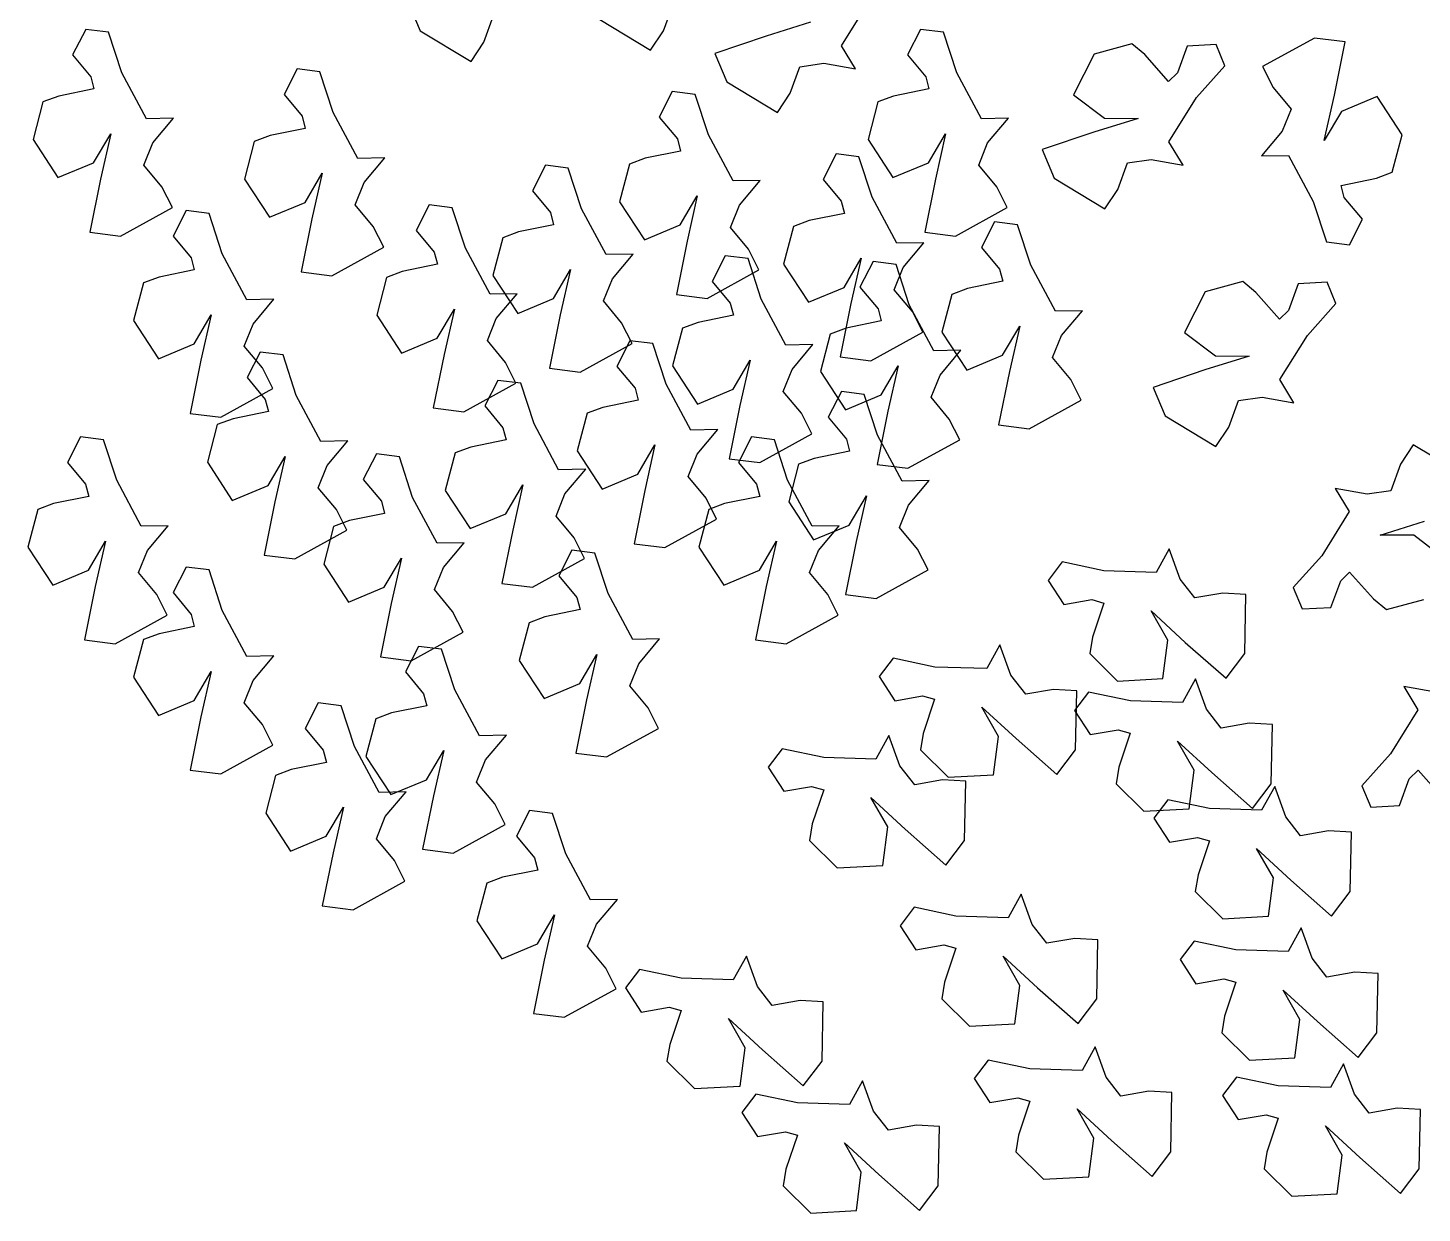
# Model space of a CAD drawing. Header units: millimetres. Extents: x 316.76 to 319.09, y 2548.11 to 2550.49.
# Drawn here: x 316.76 to 318.292, y 2548.111 to 2549.413 of the extents above; entities that cross this region are included whole.
import ezdxf

# ---------------------------------------------------------------- set-up
doc = ezdxf.new("R2010")
doc.units = ezdxf.units.MM
doc.header["$LTSCALE"] = 10
doc.layers.add('Vegetais', color=94, linetype='Continuous')

msp = doc.modelspace()

# ---------------------------------------------------------------- linework, layer by layer
at = {"layer": 'Vegetais'}
for p, q in [((317.1779, 2549.4413), (317.1911, 2549.41)), ((317.4581, 2549.41), (317.4688, 2549.4392)), ((317.6537, 2549.3937), (317.684, 2549.4423)), ((317.2608, 2549.3976), (317.2715, 2549.4268)), ((317.3884, 2549.4224), (317.4441, 2549.3887)), ((317.6199, 2549.4195), (317.5711, 2549.4043)), ((316.8236, 2549.4117), (316.8092, 2549.3836)), ((316.8488, 2549.4085), (316.8236, 2549.4117)), ((316.8633, 2549.364), (316.8488, 2549.4085)), ((317.1911, 2549.41), (317.2469, 2549.3763)), ((317.4441, 2549.3887), (317.4581, 2549.41)), ((317.5711, 2549.4043), (317.5145, 2549.3852)), ((317.7407, 2549.4117), (317.7263, 2549.3836)), ((317.7659, 2549.4085), (317.7407, 2549.4117)), ((317.7804, 2549.364), (317.7659, 2549.4085)), ((318.1735, 2549.4022), (318.1164, 2549.3708)), ((318.2072, 2549.398), (318.1735, 2549.4022)), ((317.2469, 2549.3763), (317.2608, 2549.3976)), ((317.6691, 2549.3682), (317.6537, 2549.3937)), ((317.9727, 2549.3958), (317.9315, 2549.3845)), ((317.9869, 2549.384), (317.9727, 2549.3958)), ((318.0336, 2549.3933), (318.0229, 2549.3641)), ((318.0652, 2549.395), (318.0336, 2549.3933)), ((318.075, 2549.3716), (318.0652, 2549.395)), ((318.1954, 2549.3395), (318.2072, 2549.398)), ((316.8092, 2549.3836), (316.8292, 2549.3597)), ((317.5145, 2549.3852), (317.5277, 2549.3539)), ((317.6081, 2549.3707), (317.6342, 2549.3744)), ((317.6342, 2549.3744), (317.6691, 2549.3682)), ((317.7263, 2549.3836), (317.7463, 2549.3597)), ((317.9315, 2549.3845), (317.9088, 2549.3399)), ((318.0131, 2549.3545), (317.9869, 2549.384)), ((318.0438, 2549.3367), (318.075, 2549.3716)), ((316.8292, 2549.3597), (316.8326, 2549.3464)), ((316.8904, 2549.3135), (316.8633, 2549.364)), ((317.0558, 2549.3682), (317.0414, 2549.34)), ((317.0809, 2549.365), (317.0558, 2549.3682)), ((317.0955, 2549.3205), (317.0809, 2549.365)), ((317.5974, 2549.3415), (317.6081, 2549.3707)), ((317.7463, 2549.3597), (317.7497, 2549.3464)), ((317.8074, 2549.3135), (317.7804, 2549.364)), ((318.0229, 2549.3641), (318.0131, 2549.3545)), ((318.1164, 2549.3708), (318.1279, 2549.348)), ((316.8326, 2549.3464), (316.7939, 2549.3385)), ((317.4679, 2549.3433), (317.4535, 2549.3152)), ((317.4931, 2549.3402), (317.4679, 2549.3433)), ((317.5277, 2549.3539), (317.5835, 2549.3202)), ((317.5835, 2549.3202), (317.5974, 2549.3415)), ((317.7497, 2549.3464), (317.711, 2549.3385)), ((318.1279, 2549.348), (318.1478, 2549.3241)), ((316.7766, 2549.332), (316.7658, 2549.2907)), ((316.7939, 2549.3385), (316.7766, 2549.332)), ((317.0414, 2549.34), (317.0613, 2549.3162)), ((317.5076, 2549.2957), (317.4931, 2549.3402)), ((317.6937, 2549.332), (317.6829, 2549.2907)), ((317.711, 2549.3385), (317.6937, 2549.332)), ((317.9088, 2549.3399), (317.9426, 2549.3141)), ((318.0135, 2549.288), (318.0438, 2549.3367)), ((318.1841, 2549.2896), (318.1954, 2549.3395)), ((318.2422, 2549.3379), (318.2029, 2549.3215)), ((318.2695, 2549.296), (318.2422, 2549.3379)), ((316.92, 2549.3141), (316.8904, 2549.3135)), ((316.8973, 2549.2869), (316.92, 2549.3141)), ((317.0613, 2549.3162), (317.0648, 2549.3029)), ((317.1225, 2549.27), (317.0955, 2549.3205)), ((317.4535, 2549.3152), (317.4735, 2549.2913)), ((317.8371, 2549.3141), (317.8074, 2549.3135)), ((317.8143, 2549.2869), (317.8371, 2549.3141)), ((317.9797, 2549.3138), (317.9309, 2549.2987)), ((317.9426, 2549.3141), (317.9797, 2549.3138)), ((318.1478, 2549.3241), (318.138, 2549.2998)), ((318.2029, 2549.3215), (318.1841, 2549.2896)), ((316.8323, 2549.2652), (316.8511, 2549.2971)), ((316.8511, 2549.2971), (316.8398, 2549.2472)), ((317.0261, 2549.295), (317.0088, 2549.2885)), ((317.0648, 2549.3029), (317.0261, 2549.295)), ((317.5347, 2549.2452), (317.5076, 2549.2957)), ((317.7494, 2549.2652), (317.7682, 2549.2971)), ((317.7682, 2549.2971), (317.7569, 2549.2472)), ((317.9309, 2549.2987), (317.8743, 2549.2796)), ((318.138, 2549.2998), (318.1152, 2549.2726)), ((318.2587, 2549.2547), (318.2695, 2549.296)), ((316.7658, 2549.2907), (316.7931, 2549.2488)), ((316.8874, 2549.2626), (316.8973, 2549.2869)), ((317.0088, 2549.2885), (316.998, 2549.2472)), ((317.4735, 2549.2913), (317.4769, 2549.278)), ((317.6829, 2549.2907), (317.7102, 2549.2488)), ((317.8045, 2549.2626), (317.8143, 2549.2869)), ((318.0289, 2549.2626), (318.0135, 2549.288)), ((316.7931, 2549.2488), (316.8323, 2549.2652)), ((317.1522, 2549.2706), (317.1225, 2549.27)), ((317.1294, 2549.2434), (317.1522, 2549.2706)), ((317.4382, 2549.2701), (317.4209, 2549.2637)), ((317.4769, 2549.278), (317.4382, 2549.2701)), ((317.6478, 2549.2748), (317.6335, 2549.2467)), ((317.673, 2549.2717), (317.6478, 2549.2748)), ((317.6876, 2549.2272), (317.673, 2549.2717)), ((317.7102, 2549.2488), (317.7494, 2549.2652)), ((317.8743, 2549.2796), (317.8875, 2549.2483)), ((317.9572, 2549.2359), (317.9679, 2549.2651)), ((317.9679, 2549.2651), (317.994, 2549.2688)), ((317.994, 2549.2688), (318.0289, 2549.2626)), ((318.1152, 2549.2726), (318.1449, 2549.2732)), ((318.1449, 2549.2732), (318.1719, 2549.2227)), ((316.9073, 2549.2387), (316.8874, 2549.2626)), ((317.0645, 2549.2216), (317.0833, 2549.2536)), ((317.0833, 2549.2536), (317.072, 2549.2037)), ((317.3286, 2549.2624), (317.3142, 2549.2343)), ((317.3537, 2549.2593), (317.3286, 2549.2624)), ((317.3683, 2549.2147), (317.3537, 2549.2593)), ((317.4209, 2549.2637), (317.4101, 2549.2223)), ((317.8244, 2549.2387), (317.8045, 2549.2626)), ((318.2413, 2549.2482), (318.2587, 2549.2547)), ((316.8398, 2549.2472), (316.8281, 2549.1888)), ((316.9188, 2549.2159), (316.9073, 2549.2387)), ((316.998, 2549.2472), (317.0253, 2549.2053)), ((317.1196, 2549.219), (317.1294, 2549.2434)), ((317.3142, 2549.2343), (317.3341, 2549.2104)), ((317.5643, 2549.2457), (317.5347, 2549.2452)), ((317.5416, 2549.2186), (317.5643, 2549.2457)), ((317.6335, 2549.2467), (317.6534, 2549.2228)), ((317.7569, 2549.2472), (317.7452, 2549.1888)), ((317.8359, 2549.2159), (317.8244, 2549.2387)), ((317.8875, 2549.2483), (317.9432, 2549.2146)), ((317.9432, 2549.2146), (317.9572, 2549.2359)), ((318.2026, 2549.2403), (318.2413, 2549.2482)), ((318.2061, 2549.227), (318.2026, 2549.2403)), ((317.0253, 2549.2053), (317.0645, 2549.2216)), ((317.1395, 2549.1951), (317.1196, 2549.219)), ((317.2009, 2549.2189), (317.1866, 2549.1908)), ((317.2261, 2549.2157), (317.2009, 2549.2189)), ((317.4101, 2549.2223), (317.4374, 2549.1804)), ((317.4766, 2549.1968), (317.4954, 2549.2288)), ((317.4954, 2549.2288), (317.4841, 2549.1789)), ((317.5317, 2549.1942), (317.5416, 2549.2186)), ((317.6534, 2549.2228), (317.6569, 2549.2095)), ((317.7146, 2549.1767), (317.6876, 2549.2272)), ((318.1719, 2549.2227), (318.1865, 2549.1782)), ((318.226, 2549.2031), (318.2061, 2549.227)), ((316.8618, 2549.1845), (316.9188, 2549.2159)), ((316.9339, 2549.2128), (316.9195, 2549.1846)), ((316.9591, 2549.2096), (316.9339, 2549.2128)), ((316.9736, 2549.1651), (316.9591, 2549.2096)), ((317.072, 2549.2037), (317.0602, 2549.1452)), ((317.2407, 2549.1712), (317.2261, 2549.2157)), ((317.3341, 2549.2104), (317.3376, 2549.1971)), ((317.3953, 2549.1642), (317.3683, 2549.2147)), ((317.6569, 2549.2095), (317.6182, 2549.2016)), ((317.7789, 2549.1845), (317.8359, 2549.2159)), ((318.2117, 2549.175), (318.226, 2549.2031)), ((316.8281, 2549.1888), (316.8618, 2549.1845)), ((317.151, 2549.1724), (317.1395, 2549.1951)), ((317.1866, 2549.1908), (317.2065, 2549.1669)), ((317.2989, 2549.1892), (317.2816, 2549.1828)), ((317.3376, 2549.1971), (317.2989, 2549.1892)), ((317.4374, 2549.1804), (317.4766, 2549.1968)), ((317.5516, 2549.1703), (317.5317, 2549.1942)), ((317.6009, 2549.1952), (317.59, 2549.1538)), ((317.6182, 2549.2016), (317.6009, 2549.1952)), ((317.7452, 2549.1888), (317.7789, 2549.1845)), ((317.8219, 2549.2002), (317.8076, 2549.1721)), ((317.8471, 2549.197), (317.8219, 2549.2002)), ((317.8617, 2549.1525), (317.8471, 2549.197)), ((316.9195, 2549.1846), (316.9395, 2549.1607)), ((317.2816, 2549.1828), (317.2708, 2549.1414)), ((317.4841, 2549.1789), (317.4724, 2549.1204)), ((317.7443, 2549.1772), (317.7146, 2549.1767)), ((317.7215, 2549.1501), (317.7443, 2549.1772)), ((318.1865, 2549.1782), (318.2117, 2549.175)), ((316.9395, 2549.1607), (316.9429, 2549.1474)), ((317.0006, 2549.1146), (316.9736, 2549.1651)), ((317.0939, 2549.141), (317.151, 2549.1724)), ((317.2065, 2549.1669), (317.21, 2549.1536)), ((317.2677, 2549.1207), (317.2407, 2549.1712)), ((317.425, 2549.1648), (317.3953, 2549.1642)), ((317.4022, 2549.1377), (317.425, 2549.1648)), ((317.526, 2549.163), (317.5116, 2549.1348)), ((317.5511, 2549.1598), (317.526, 2549.163)), ((317.5657, 2549.1153), (317.5511, 2549.1598)), ((317.5631, 2549.1476), (317.5516, 2549.1703)), ((317.6566, 2549.1283), (317.6754, 2549.1603)), ((317.6754, 2549.1603), (317.6641, 2549.1104)), ((317.8076, 2549.1721), (317.8275, 2549.1482)), ((316.9429, 2549.1474), (316.9042, 2549.1395)), ((317.0602, 2549.1452), (317.0939, 2549.141)), ((317.1713, 2549.1457), (317.154, 2549.1392)), ((317.21, 2549.1536), (317.1713, 2549.1457)), ((317.3373, 2549.1159), (317.3561, 2549.1479)), ((317.3561, 2549.1479), (317.3448, 2549.098)), ((317.5061, 2549.1162), (317.5631, 2549.1476)), ((317.59, 2549.1538), (317.6174, 2549.1119)), ((317.6885, 2549.1567), (317.6741, 2549.1285)), ((317.7137, 2549.1535), (317.6885, 2549.1567)), ((317.7117, 2549.1257), (317.7215, 2549.1501)), ((317.7282, 2549.109), (317.7137, 2549.1535)), ((317.8275, 2549.1482), (317.831, 2549.1349)), ((317.8887, 2549.102), (317.8617, 2549.1525)), ((316.8869, 2549.1331), (316.8761, 2549.0917)), ((316.9042, 2549.1395), (316.8869, 2549.1331)), ((317.154, 2549.1392), (317.1432, 2549.0979)), ((317.2708, 2549.1414), (317.2981, 2549.0995)), ((317.3924, 2549.1133), (317.4022, 2549.1377)), ((317.5116, 2549.1348), (317.5315, 2549.1109)), ((317.6174, 2549.1119), (317.6566, 2549.1283)), ((317.6741, 2549.1285), (317.694, 2549.1046)), ((317.7923, 2549.127), (317.7749, 2549.1205)), ((317.831, 2549.1349), (317.7923, 2549.127)), ((318.0946, 2549.1346), (318.0534, 2549.1233)), ((318.1088, 2549.1228), (318.0946, 2549.1346)), ((318.1555, 2549.1321), (318.1448, 2549.1029)), ((318.1871, 2549.1338), (318.1555, 2549.1321)), ((318.1969, 2549.1104), (318.1871, 2549.1338)), ((317.0303, 2549.1152), (317.0006, 2549.1146)), ((317.0076, 2549.088), (317.0303, 2549.1152)), ((317.2974, 2549.1213), (317.2677, 2549.1207)), ((317.2746, 2549.0941), (317.2974, 2549.1213)), ((317.2981, 2549.0995), (317.3373, 2549.1159)), ((317.4123, 2549.0894), (317.3924, 2549.1133)), ((317.4724, 2549.1204), (317.5061, 2549.1162)), ((317.5927, 2549.0648), (317.5657, 2549.1153)), ((317.7316, 2549.1018), (317.7117, 2549.1257)), ((317.7749, 2549.1205), (317.7641, 2549.0792)), ((318.0534, 2549.1233), (318.0307, 2549.0787)), ((318.135, 2549.0933), (318.1088, 2549.1228)), ((316.9426, 2549.0662), (316.9614, 2549.0982)), ((316.9614, 2549.0982), (316.9501, 2549.0483)), ((317.1432, 2549.0979), (317.1705, 2549.056)), ((317.2097, 2549.0724), (317.2285, 2549.1043)), ((317.2285, 2549.1043), (317.2172, 2549.0544)), ((317.3448, 2549.098), (317.333, 2549.0395)), ((317.535, 2549.0976), (317.4963, 2549.0897)), ((317.5315, 2549.1109), (317.535, 2549.0976)), ((317.6641, 2549.1104), (317.6523, 2549.0519)), ((317.694, 2549.1046), (317.6975, 2549.0914)), ((317.7552, 2549.0585), (317.7282, 2549.109)), ((317.7431, 2549.0791), (317.7316, 2549.1018)), ((317.9184, 2549.1026), (317.8887, 2549.102)), ((317.8956, 2549.0754), (317.9184, 2549.1026)), ((318.1448, 2549.1029), (318.135, 2549.0933)), ((318.1656, 2549.0755), (318.1969, 2549.1104)), ((316.8761, 2549.0917), (316.9034, 2549.0498)), ((316.9977, 2549.0636), (317.0076, 2549.088)), ((317.2648, 2549.0698), (317.2746, 2549.0941)), ((317.4238, 2549.0666), (317.4123, 2549.0894)), ((317.479, 2549.0833), (317.4682, 2549.0419)), ((317.4963, 2549.0897), (317.479, 2549.0833)), ((317.6588, 2549.0835), (317.6415, 2549.077)), ((317.6975, 2549.0914), (317.6588, 2549.0835)), ((317.8307, 2549.0537), (317.8495, 2549.0856)), ((317.8495, 2549.0856), (317.8382, 2549.0357)), ((316.9034, 2549.0498), (316.9426, 2549.0662)), ((317.1705, 2549.056), (317.2097, 2549.0724)), ((317.2847, 2549.0459), (317.2648, 2549.0698)), ((317.3667, 2549.0352), (317.4238, 2549.0666)), ((317.4214, 2549.0696), (317.407, 2549.0415)), ((317.4466, 2549.0665), (317.4214, 2549.0696)), ((317.4612, 2549.0219), (317.4466, 2549.0665)), ((317.6224, 2549.0654), (317.5927, 2549.0648)), ((317.5996, 2549.0382), (317.6224, 2549.0654)), ((317.6415, 2549.077), (317.6307, 2549.0357)), ((317.686, 2549.0477), (317.7431, 2549.0791)), ((317.7641, 2549.0792), (317.7914, 2549.0373)), ((317.8857, 2549.0511), (317.8956, 2549.0754)), ((318.0307, 2549.0787), (318.0645, 2549.0529)), ((318.1354, 2549.0269), (318.1656, 2549.0755)), ((317.0176, 2549.0397), (316.9977, 2549.0636)), ((317.0151, 2549.0572), (317.0008, 2549.0291)), ((317.0403, 2549.054), (317.0151, 2549.0572)), ((317.0549, 2549.0095), (317.0403, 2549.054)), ((317.2172, 2549.0544), (317.2054, 2548.9959)), ((317.6523, 2549.0519), (317.686, 2549.0477)), ((317.7849, 2549.0591), (317.7552, 2549.0585)), ((317.7621, 2549.0319), (317.7849, 2549.0591)), ((317.7914, 2549.0373), (317.8307, 2549.0537)), ((317.9057, 2549.0272), (317.8857, 2549.0511)), ((318.1016, 2549.0527), (318.0527, 2549.0375)), ((318.0645, 2549.0529), (318.1016, 2549.0527)), ((316.9501, 2549.0483), (316.9384, 2548.9898)), ((317.0291, 2549.017), (317.0176, 2549.0397)), ((317.2962, 2549.0231), (317.2847, 2549.0459)), ((317.333, 2549.0395), (317.3667, 2549.0352)), ((317.407, 2549.0415), (317.427, 2549.0176)), ((317.4682, 2549.0419), (317.4955, 2549)), ((317.5347, 2549.0164), (317.5535, 2549.0484)), ((317.5535, 2549.0484), (317.5422, 2548.9985)), ((317.5898, 2549.0138), (317.5996, 2549.0382)), ((317.6307, 2549.0357), (317.658, 2548.9938)), ((317.6972, 2549.0101), (317.716, 2549.0421)), ((317.716, 2549.0421), (317.7047, 2548.9922)), ((317.8382, 2549.0357), (317.8264, 2548.9772)), ((318.0527, 2549.0375), (317.9962, 2549.0184)), ((317.0008, 2549.0291), (317.0207, 2549.0052)), ((317.2391, 2548.9917), (317.2962, 2549.0231)), ((317.2763, 2549.0261), (317.262, 2548.998)), ((317.3015, 2549.0229), (317.2763, 2549.0261)), ((317.3161, 2548.9784), (317.3015, 2549.0229)), ((317.4882, 2548.9714), (317.4612, 2549.0219)), ((317.7523, 2549.0075), (317.7621, 2549.0319)), ((317.9172, 2549.0044), (317.9057, 2549.0272)), ((318.1508, 2549.0014), (318.1354, 2549.0269)), ((316.9721, 2548.9856), (317.0291, 2549.017)), ((317.0207, 2549.0052), (317.0242, 2548.9919)), ((317.0819, 2548.959), (317.0549, 2549.0095)), ((317.4304, 2549.0043), (317.3917, 2548.9964)), ((317.427, 2549.0176), (317.4304, 2549.0043)), ((317.4955, 2549), (317.5347, 2549.0164)), ((317.6097, 2548.9899), (317.5898, 2549.0138)), ((317.6536, 2549.0137), (317.6392, 2548.9855)), ((317.6788, 2549.0105), (317.6536, 2549.0137)), ((317.658, 2548.9938), (317.6972, 2549.0101)), ((317.6933, 2548.966), (317.6788, 2549.0105)), ((317.7722, 2548.9836), (317.7523, 2549.0075)), ((317.8601, 2548.973), (317.9172, 2549.0044)), ((317.9962, 2549.0184), (318.0094, 2548.9871)), ((318.0898, 2549.0039), (318.1158, 2549.0076)), ((318.1158, 2549.0076), (318.1508, 2549.0014)), ((316.9384, 2548.9898), (316.9721, 2548.9856)), ((317.0242, 2548.9919), (316.9855, 2548.984)), ((317.2054, 2548.9959), (317.2391, 2548.9917)), ((317.262, 2548.998), (317.2819, 2548.9741)), ((317.3744, 2548.9899), (317.3636, 2548.9486)), ((317.3917, 2548.9964), (317.3744, 2548.9899)), ((317.5422, 2548.9985), (317.5304, 2548.94)), ((317.6212, 2548.9672), (317.6097, 2548.9899)), ((317.7047, 2548.9922), (317.6929, 2548.9337)), ((318.0791, 2548.9747), (318.0898, 2549.0039)), ((316.9681, 2548.9775), (316.9573, 2548.9362)), ((316.9855, 2548.984), (316.9681, 2548.9775)), ((317.2819, 2548.9741), (317.2854, 2548.9608)), ((317.3431, 2548.9279), (317.3161, 2548.9784)), ((317.6392, 2548.9855), (317.6591, 2548.9616)), ((317.7837, 2548.9609), (317.7722, 2548.9836)), ((317.8264, 2548.9772), (317.8601, 2548.973)), ((318.0094, 2548.9871), (318.0651, 2548.9534)), ((318.0651, 2548.9534), (318.0791, 2548.9747)), ((316.8179, 2548.964), (316.8035, 2548.9359)), ((316.843, 2548.9608), (316.8179, 2548.964)), ((316.8576, 2548.9163), (316.843, 2548.9608)), ((317.1116, 2548.9596), (317.0819, 2548.959)), ((317.0888, 2548.9324), (317.1116, 2548.9596)), ((317.2854, 2548.9608), (317.2467, 2548.9529)), ((317.5179, 2548.972), (317.4882, 2548.9714)), ((317.4951, 2548.9449), (317.5179, 2548.972)), ((317.5549, 2548.964), (317.5405, 2548.9359)), ((317.5801, 2548.9608), (317.5549, 2548.964)), ((317.5641, 2548.9358), (317.6212, 2548.9672)), ((317.5946, 2548.9163), (317.5801, 2548.9608)), ((317.6591, 2548.9616), (317.6626, 2548.9484)), ((317.7203, 2548.9155), (317.6933, 2548.966)), ((317.7266, 2548.9295), (317.7837, 2548.9609)), ((317.1429, 2548.9453), (317.1285, 2548.9172)), ((317.1681, 2548.9421), (317.1429, 2548.9453)), ((317.2294, 2548.9464), (317.2185, 2548.9051)), ((317.2467, 2548.9529), (317.2294, 2548.9464)), ((317.3636, 2548.9486), (317.3909, 2548.9067)), ((317.4302, 2548.9231), (317.4489, 2548.9551)), ((317.4489, 2548.9551), (317.4376, 2548.9051)), ((317.4852, 2548.9205), (317.4951, 2548.9449)), ((317.6626, 2548.9484), (317.6239, 2548.9404)), ((318.2818, 2548.9554), (318.2678, 2548.9341)), ((318.3375, 2548.9217), (318.2818, 2548.9554)), ((316.8035, 2548.9359), (316.8234, 2548.912)), ((316.9573, 2548.9362), (316.9846, 2548.8943)), ((317.0239, 2548.9107), (317.0427, 2548.9426)), ((317.0427, 2548.9426), (317.0314, 2548.8927)), ((317.079, 2548.9081), (317.0888, 2548.9324)), ((317.1826, 2548.8976), (317.1681, 2548.9421)), ((317.3728, 2548.9285), (317.3431, 2548.9279)), ((317.35, 2548.9013), (317.3728, 2548.9285)), ((317.5304, 2548.94), (317.5641, 2548.9358)), ((317.5405, 2548.9359), (317.5604, 2548.912)), ((317.6066, 2548.934), (317.5958, 2548.8927)), ((317.6239, 2548.9404), (317.6066, 2548.934)), ((317.6929, 2548.9337), (317.7266, 2548.9295)), ((318.2678, 2548.9341), (318.2571, 2548.9049)), ((316.8846, 2548.8658), (316.8576, 2548.9163)), ((317.1285, 2548.9172), (317.1484, 2548.8933)), ((317.3909, 2548.9067), (317.4302, 2548.9231)), ((317.5051, 2548.8966), (317.4852, 2548.9205)), ((317.6216, 2548.8658), (317.5946, 2548.9163)), ((317.75, 2548.9161), (317.7203, 2548.9155)), ((317.7272, 2548.8889), (317.75, 2548.9161)), ((316.8269, 2548.8987), (316.7882, 2548.8908)), ((316.8234, 2548.912), (316.8269, 2548.8987)), ((316.9846, 2548.8943), (317.0239, 2548.9107)), ((317.0989, 2548.8842), (317.079, 2548.9081)), ((317.2096, 2548.8471), (317.1826, 2548.8976)), ((317.2185, 2548.9051), (317.2459, 2548.8632)), ((317.2851, 2548.8795), (317.3039, 2548.9115)), ((317.3039, 2548.9115), (317.2926, 2548.8616)), ((317.3402, 2548.8769), (317.35, 2548.9013)), ((317.4376, 2548.9051), (317.4259, 2548.8467)), ((317.5639, 2548.8987), (317.5252, 2548.8908)), ((317.5604, 2548.912), (317.5639, 2548.8987)), ((317.6623, 2548.8671), (317.6811, 2548.8991)), ((317.6811, 2548.8991), (317.6698, 2548.8492)), ((318.2311, 2548.9012), (318.1961, 2548.9074)), ((318.1961, 2548.9074), (318.2115, 2548.8819)), ((318.2571, 2548.9049), (318.2311, 2548.9012)), ((316.7709, 2548.8843), (316.7601, 2548.843)), ((316.7882, 2548.8908), (316.7709, 2548.8843)), ((317.0314, 2548.8927), (317.0196, 2548.8342)), ((317.1104, 2548.8614), (317.0989, 2548.8842)), ((317.1484, 2548.8933), (317.1519, 2548.88)), ((317.5079, 2548.8843), (317.4971, 2548.843)), ((317.5166, 2548.8738), (317.5051, 2548.8966)), ((317.5252, 2548.8908), (317.5079, 2548.8843)), ((317.5958, 2548.8927), (317.6231, 2548.8508)), ((317.7174, 2548.8645), (317.7272, 2548.8889)), ((318.2115, 2548.8819), (318.1813, 2548.8333)), ((316.9143, 2548.8664), (316.8846, 2548.8658)), ((316.8915, 2548.8392), (316.9143, 2548.8664)), ((317.1132, 2548.8721), (317.0959, 2548.8656)), ((317.1519, 2548.88), (317.1132, 2548.8721)), ((317.2459, 2548.8632), (317.2851, 2548.8795)), ((317.3601, 2548.853), (317.3402, 2548.8769)), ((317.4596, 2548.8424), (317.5166, 2548.8738)), ((317.6513, 2548.8664), (317.6216, 2548.8658)), ((317.6231, 2548.8508), (317.6623, 2548.8671)), ((317.6285, 2548.8392), (317.6513, 2548.8664)), ((318.2453, 2548.8561), (318.2942, 2548.8713)), ((317.0533, 2548.83), (317.1104, 2548.8614)), ((317.0959, 2548.8656), (317.0851, 2548.8243)), ((317.2926, 2548.8616), (317.2808, 2548.8031)), ((317.3716, 2548.8303), (317.3601, 2548.853)), ((317.7373, 2548.8406), (317.7174, 2548.8645)), ((318.2824, 2548.8559), (318.2453, 2548.8561)), ((318.3162, 2548.8301), (318.2824, 2548.8559)), ((316.7601, 2548.843), (316.7874, 2548.8011)), ((316.8266, 2548.8175), (316.8454, 2548.8494)), ((316.8454, 2548.8494), (316.8341, 2548.7995)), ((316.8817, 2548.8149), (316.8915, 2548.8392)), ((317.2393, 2548.8477), (317.2096, 2548.8471)), ((317.2165, 2548.8205), (317.2393, 2548.8477)), ((317.3576, 2548.8396), (317.3432, 2548.8114)), ((317.3828, 2548.8364), (317.3576, 2548.8396)), ((317.3974, 2548.7919), (317.3828, 2548.8364)), ((317.4259, 2548.8467), (317.4596, 2548.8424)), ((317.4971, 2548.843), (317.5244, 2548.8011)), ((317.5636, 2548.8175), (317.5824, 2548.8494)), ((317.5824, 2548.8494), (317.5711, 2548.7995)), ((317.6187, 2548.8149), (317.6285, 2548.8392)), ((317.6698, 2548.8492), (317.658, 2548.7907)), ((317.7488, 2548.8179), (317.7373, 2548.8406)), ((318.0136, 2548.8411), (317.9993, 2548.8151)), ((318.0257, 2548.8078), (318.0136, 2548.8411)), ((316.9339, 2548.821), (316.9195, 2548.7929)), ((316.9591, 2548.8178), (316.9339, 2548.821)), ((317.0196, 2548.8342), (317.0533, 2548.83)), ((317.0851, 2548.8243), (317.1124, 2548.7824)), ((317.1516, 2548.7988), (317.1704, 2548.8307)), ((317.1704, 2548.8307), (317.1591, 2548.7808)), ((317.2067, 2548.7962), (317.2165, 2548.8205)), ((317.3145, 2548.7989), (317.3716, 2548.8303)), ((317.8962, 2548.8266), (317.8809, 2548.8064)), ((317.942, 2548.817), (317.8962, 2548.8266)), ((318.1813, 2548.8333), (318.15, 2548.7984)), ((316.7874, 2548.8011), (316.8266, 2548.8175)), ((316.9016, 2548.791), (316.8817, 2548.8149)), ((316.9736, 2548.7733), (316.9591, 2548.8178)), ((317.3432, 2548.8114), (317.3632, 2548.7875)), ((317.5244, 2548.8011), (317.5636, 2548.8175)), ((317.6386, 2548.791), (317.6187, 2548.8149)), ((317.6917, 2548.7865), (317.7488, 2548.8179)), ((317.8809, 2548.8064), (317.898, 2548.7799)), ((317.9993, 2548.8151), (317.942, 2548.817)), ((318.0419, 2548.7871), (318.0257, 2548.8078)), ((318.1914, 2548.7767), (318.2021, 2548.8059)), ((318.2021, 2548.8059), (318.2119, 2548.8155)), ((318.2119, 2548.8155), (318.2381, 2548.786)), ((316.8341, 2548.7995), (316.8223, 2548.741)), ((316.9131, 2548.7682), (316.9016, 2548.791)), ((316.9195, 2548.7929), (316.9395, 2548.769)), ((317.1124, 2548.7824), (317.1516, 2548.7988)), ((317.2266, 2548.7723), (317.2067, 2548.7962)), ((317.2808, 2548.8031), (317.3145, 2548.7989)), ((317.4244, 2548.7414), (317.3974, 2548.7919)), ((317.5711, 2548.7995), (317.5593, 2548.741)), ((317.6501, 2548.7682), (317.6386, 2548.791)), ((317.658, 2548.7907), (317.6917, 2548.7865)), ((318.0726, 2548.7924), (318.0419, 2548.7871)), ((318.098, 2548.791), (318.0726, 2548.7924)), ((318.0967, 2548.7259), (318.098, 2548.791)), ((318.15, 2548.7984), (318.1598, 2548.775)), ((317.1591, 2548.7808), (317.1473, 2548.7224)), ((317.3666, 2548.7742), (317.3279, 2548.7663)), ((317.3632, 2548.7875), (317.3666, 2548.7742)), ((317.898, 2548.7799), (317.9287, 2548.7852)), ((317.9287, 2548.7852), (317.9419, 2548.7815)), ((317.9419, 2548.7815), (317.9294, 2548.7441)), ((318.1598, 2548.775), (318.1914, 2548.7767)), ((318.2381, 2548.786), (318.2523, 2548.7742)), ((318.2523, 2548.7742), (318.2935, 2548.7855)), ((316.856, 2548.7368), (316.9131, 2548.7682)), ((316.9395, 2548.769), (316.9429, 2548.7557)), ((317.0006, 2548.7228), (316.9736, 2548.7733)), ((317.2381, 2548.7495), (317.2266, 2548.7723)), ((317.3106, 2548.7599), (317.2998, 2548.7185)), ((317.3279, 2548.7663), (317.3106, 2548.7599)), ((317.593, 2548.7368), (317.6501, 2548.7682)), ((318.0121, 2548.7407), (317.9938, 2548.7729)), ((317.9938, 2548.7729), (318.0314, 2548.7382)), ((316.9042, 2548.7478), (316.8869, 2548.7413)), ((316.9429, 2548.7557), (316.9042, 2548.7478)), ((317.1811, 2548.7181), (317.2381, 2548.7495)), ((317.9294, 2548.7441), (317.9264, 2548.7259)), ((316.8223, 2548.741), (316.856, 2548.7368)), ((316.8869, 2548.7413), (316.8761, 2548.7)), ((317.1892, 2548.7339), (317.1749, 2548.7058)), ((317.2144, 2548.7308), (317.1892, 2548.7339)), ((317.229, 2548.6862), (317.2144, 2548.7308)), ((317.454, 2548.742), (317.4244, 2548.7414)), ((317.4313, 2548.7148), (317.454, 2548.742)), ((317.5593, 2548.741), (317.593, 2548.7368)), ((317.8278, 2548.7354), (317.8135, 2548.7094)), ((317.8399, 2548.7021), (317.8278, 2548.7354)), ((318.0067, 2548.6985), (318.0121, 2548.7407)), ((318.0314, 2548.7382), (318.0762, 2548.6988)), ((317.0303, 2548.7234), (317.0006, 2548.7228)), ((317.0076, 2548.6962), (317.0303, 2548.7234)), ((317.1473, 2548.7224), (317.1811, 2548.7181)), ((317.2998, 2548.7185), (317.3271, 2548.6766)), ((317.3664, 2548.693), (317.3851, 2548.725)), ((317.3851, 2548.725), (317.3738, 2548.6751)), ((317.4214, 2548.6904), (317.4313, 2548.7148)), ((317.7104, 2548.7209), (317.695, 2548.7006)), ((317.7562, 2548.7112), (317.7104, 2548.7209)), ((317.9264, 2548.7259), (317.9568, 2548.6958)), ((318.0762, 2548.6988), (318.0967, 2548.7259)), ((316.8761, 2548.7), (316.9034, 2548.6581)), ((316.9426, 2548.6744), (316.9614, 2548.7064)), ((316.9614, 2548.7064), (316.9501, 2548.6565)), ((317.1749, 2548.7058), (317.1948, 2548.6819)), ((317.695, 2548.7006), (317.7122, 2548.6741)), ((317.8135, 2548.7094), (317.7562, 2548.7112)), ((317.8561, 2548.6813), (317.8399, 2548.7021)), ((317.9568, 2548.6958), (318.0067, 2548.6985)), ((318.0426, 2548.6981), (318.0283, 2548.6721)), ((318.0548, 2548.6648), (318.0426, 2548.6981)), ((316.9977, 2548.6718), (317.0076, 2548.6962)), ((317.256, 2548.6357), (317.229, 2548.6862)), ((317.3271, 2548.6766), (317.3664, 2548.693)), ((317.4413, 2548.6665), (317.4214, 2548.6904)), ((317.8868, 2548.6866), (317.8561, 2548.6813)), ((317.9122, 2548.6852), (317.8868, 2548.6866)), ((317.9252, 2548.6836), (317.9099, 2548.6634)), ((317.9109, 2548.6201), (317.9122, 2548.6852)), ((317.9711, 2548.674), (317.9252, 2548.6836)), ((318.3064, 2548.6836), (318.2715, 2548.6897)), ((318.2715, 2548.6897), (318.2869, 2548.6643)), ((316.9034, 2548.6581), (316.9426, 2548.6744)), ((317.0176, 2548.648), (316.9977, 2548.6718)), ((317.0791, 2548.6717), (317.0647, 2548.6436)), ((317.1043, 2548.6685), (317.0791, 2548.6717)), ((317.1188, 2548.624), (317.1043, 2548.6685)), ((317.1983, 2548.6686), (317.1596, 2548.6607)), ((317.1948, 2548.6819), (317.1983, 2548.6686)), ((317.3738, 2548.6751), (317.3621, 2548.6166)), ((317.7122, 2548.6741), (317.7429, 2548.6794)), ((317.7429, 2548.6794), (317.7561, 2548.6758)), ((317.7561, 2548.6758), (317.7436, 2548.6383)), ((317.808, 2548.6672), (317.8456, 2548.6325)), ((317.8263, 2548.6349), (317.808, 2548.6672)), ((318.0283, 2548.6721), (317.9711, 2548.674)), ((316.9501, 2548.6565), (316.9384, 2548.598)), ((317.1422, 2548.6543), (317.1314, 2548.6129)), ((317.1596, 2548.6607), (317.1422, 2548.6543)), ((317.4528, 2548.6438), (317.4413, 2548.6665)), ((317.9099, 2548.6634), (317.9271, 2548.6369)), ((318.071, 2548.6441), (318.0548, 2548.6648)), ((318.2869, 2548.6643), (318.2567, 2548.6157)), ((317.0291, 2548.6252), (317.0176, 2548.648)), ((317.0647, 2548.6436), (317.0846, 2548.6197)), ((317.3958, 2548.6124), (317.4528, 2548.6438)), ((317.7436, 2548.6383), (317.7405, 2548.6201)), ((317.9271, 2548.6369), (317.9577, 2548.6422)), ((317.9577, 2548.6422), (317.971, 2548.6385)), ((317.971, 2548.6385), (317.9585, 2548.6011)), ((318.1016, 2548.6494), (318.071, 2548.6441)), ((318.1271, 2548.648), (318.1016, 2548.6494)), ((318.1257, 2548.5829), (318.1271, 2548.648)), ((316.9721, 2548.5938), (317.0291, 2548.6252)), ((317.1458, 2548.5735), (317.1188, 2548.624)), ((317.2857, 2548.6363), (317.256, 2548.6357)), ((317.2629, 2548.6092), (317.2857, 2548.6363)), ((317.5885, 2548.6214), (317.5732, 2548.6012)), ((317.6343, 2548.6117), (317.5885, 2548.6214)), ((317.7059, 2548.6359), (317.6916, 2548.6099)), ((317.718, 2548.6026), (317.7059, 2548.6359)), ((317.8209, 2548.5928), (317.8263, 2548.6349)), ((317.8456, 2548.6325), (317.8904, 2548.593)), ((318.0412, 2548.5977), (318.0229, 2548.6299)), ((318.0229, 2548.6299), (318.0604, 2548.5952)), ((317.0881, 2548.6064), (317.0494, 2548.5985)), ((317.0846, 2548.6197), (317.0881, 2548.6064)), ((317.1314, 2548.6129), (317.1587, 2548.571)), ((317.198, 2548.5874), (317.2168, 2548.6194)), ((317.2168, 2548.6194), (317.2055, 2548.5695)), ((317.253, 2548.5848), (317.2629, 2548.6092)), ((317.3621, 2548.6166), (317.3958, 2548.6124)), ((317.6916, 2548.6099), (317.6343, 2548.6117)), ((317.7405, 2548.6201), (317.7709, 2548.5901)), ((317.8904, 2548.593), (317.9109, 2548.6201)), ((318.2567, 2548.6157), (318.2254, 2548.5808)), ((316.9384, 2548.598), (316.9721, 2548.5938)), ((317.0321, 2548.592), (317.0213, 2548.5507)), ((317.0494, 2548.5985), (317.0321, 2548.592)), ((317.5732, 2548.6012), (317.5903, 2548.5747)), ((317.7342, 2548.5819), (317.718, 2548.6026)), ((317.7709, 2548.5901), (317.8209, 2548.5928)), ((317.9585, 2548.6011), (317.9554, 2548.5829)), ((318.0357, 2548.5555), (318.0412, 2548.5977)), ((318.0604, 2548.5952), (318.1052, 2548.5558)), ((318.2775, 2548.5882), (318.2873, 2548.5978)), ((318.2873, 2548.5978), (318.3135, 2548.5683)), ((317.1587, 2548.571), (317.198, 2548.5874)), ((317.273, 2548.5609), (317.253, 2548.5848)), ((317.5903, 2548.5747), (317.621, 2548.58)), ((317.621, 2548.58), (317.6342, 2548.5763)), ((317.6342, 2548.5763), (317.6217, 2548.5389)), ((317.7649, 2548.5872), (317.7342, 2548.5819)), ((317.7903, 2548.5857), (317.7649, 2548.5872)), ((317.789, 2548.5206), (317.7903, 2548.5857)), ((317.9554, 2548.5829), (317.9858, 2548.5528)), ((318.1052, 2548.5558), (318.1257, 2548.5829)), ((318.1296, 2548.5799), (318.1153, 2548.5539)), ((318.1418, 2548.5466), (318.1296, 2548.5799)), ((318.2254, 2548.5808), (318.2352, 2548.5574)), ((318.2668, 2548.559), (318.2775, 2548.5882)), ((317.1755, 2548.5741), (317.1458, 2548.5735)), ((317.1527, 2548.5469), (317.1755, 2548.5741)), ((317.2055, 2548.5695), (317.1937, 2548.511)), ((317.2845, 2548.5381), (317.273, 2548.5609)), ((317.7045, 2548.5355), (317.6861, 2548.5677)), ((317.6861, 2548.5677), (317.7237, 2548.533)), ((318.0122, 2548.5654), (317.9969, 2548.5452)), ((318.0581, 2548.5558), (318.0122, 2548.5654)), ((317.0213, 2548.5507), (317.0486, 2548.5088)), ((317.0878, 2548.5252), (317.1066, 2548.5572)), ((317.1066, 2548.5572), (317.0953, 2548.5072)), ((317.1429, 2548.5226), (317.1527, 2548.5469)), ((317.3111, 2548.5535), (317.2968, 2548.5254)), ((317.3363, 2548.5504), (317.3111, 2548.5535)), ((317.3509, 2548.5059), (317.3363, 2548.5504)), ((317.9858, 2548.5528), (318.0357, 2548.5555)), ((317.9969, 2548.5452), (318.0141, 2548.5187)), ((318.1153, 2548.5539), (318.0581, 2548.5558)), ((318.1579, 2548.5259), (318.1418, 2548.5466)), ((318.2352, 2548.5574), (318.2668, 2548.559)), ((317.2274, 2548.5067), (317.2845, 2548.5381)), ((317.6217, 2548.5389), (317.6187, 2548.5206)), ((317.699, 2548.4933), (317.7045, 2548.5355)), ((317.7237, 2548.533), (317.7685, 2548.4936)), ((318.1886, 2548.5312), (318.1579, 2548.5259)), ((318.2141, 2548.5298), (318.1886, 2548.5312)), ((318.2127, 2548.4647), (318.2141, 2548.5298)), ((317.0486, 2548.5088), (317.0878, 2548.5252)), ((317.1628, 2548.4987), (317.1429, 2548.5226)), ((317.2968, 2548.5254), (317.3167, 2548.5015)), ((317.6187, 2548.5206), (317.6491, 2548.4906)), ((317.7685, 2548.4936), (317.789, 2548.5206)), ((318.0141, 2548.5187), (318.0447, 2548.524)), ((318.0447, 2548.524), (318.058, 2548.5204)), ((318.058, 2548.5204), (318.0455, 2548.4829)), ((317.0953, 2548.5072), (317.0835, 2548.4488)), ((317.1743, 2548.4759), (317.1628, 2548.4987)), ((317.1937, 2548.511), (317.2274, 2548.5067)), ((317.3167, 2548.5015), (317.3201, 2548.4882)), ((317.3779, 2548.4554), (317.3509, 2548.5059)), ((318.1282, 2548.4795), (318.1098, 2548.5118)), ((318.1098, 2548.5118), (318.1474, 2548.477)), ((317.3201, 2548.4882), (317.2815, 2548.4803)), ((317.6491, 2548.4906), (317.699, 2548.4933)), ((317.1172, 2548.4445), (317.1743, 2548.4759)), ((317.2641, 2548.4739), (317.2533, 2548.4325)), ((317.2815, 2548.4803), (317.2641, 2548.4739)), ((318.0455, 2548.4829), (318.0424, 2548.4647)), ((318.1227, 2548.4374), (318.1282, 2548.4795)), ((318.1474, 2548.477), (318.1922, 2548.4376)), ((317.4076, 2548.4559), (317.3779, 2548.4554)), ((317.3848, 2548.4288), (317.4076, 2548.4559)), ((317.8511, 2548.4618), (317.8368, 2548.4358)), ((317.8632, 2548.4285), (317.8511, 2548.4618)), ((318.0424, 2548.4647), (318.0728, 2548.4347)), ((318.1922, 2548.4376), (318.2127, 2548.4647)), ((317.0835, 2548.4488), (317.1172, 2548.4445)), ((317.3199, 2548.407), (317.3386, 2548.439)), ((317.3386, 2548.439), (317.3273, 2548.3891)), ((317.7337, 2548.4473), (317.7183, 2548.427)), ((317.7795, 2548.4376), (317.7337, 2548.4473)), ((317.8368, 2548.4358), (317.7795, 2548.4376)), ((318.0728, 2548.4347), (318.1227, 2548.4374)), ((317.2533, 2548.4325), (317.2806, 2548.3906)), ((317.3749, 2548.4044), (317.3848, 2548.4288)), ((317.7183, 2548.427), (317.7355, 2548.4005)), ((317.8794, 2548.4077), (317.8632, 2548.4285)), ((318.1587, 2548.4245), (318.1443, 2548.3985)), ((318.1708, 2548.3912), (318.1587, 2548.4245)), ((317.2806, 2548.3906), (317.3199, 2548.407)), ((317.9101, 2548.413), (317.8794, 2548.4077)), ((317.9355, 2548.4116), (317.9101, 2548.413)), ((317.9342, 2548.3465), (317.9355, 2548.4116)), ((318.0412, 2548.41), (318.0259, 2548.3898)), ((318.0871, 2548.4004), (318.0412, 2548.41)), ((317.3948, 2548.3805), (317.3749, 2548.4044)), ((317.5493, 2548.3934), (317.5349, 2548.3674)), ((317.5614, 2548.3601), (317.5493, 2548.3934)), ((317.7355, 2548.4005), (317.7662, 2548.4059)), ((317.7662, 2548.4059), (317.7794, 2548.4022)), ((317.7794, 2548.4022), (317.7669, 2548.3648)), ((317.8496, 2548.3614), (317.8313, 2548.3936)), ((317.8313, 2548.3936), (317.8689, 2548.3589)), ((318.1443, 2548.3985), (318.0871, 2548.4004)), ((317.3273, 2548.3891), (317.3156, 2548.3306)), ((317.4063, 2548.3578), (317.3948, 2548.3805)), ((317.4318, 2548.3789), (317.4165, 2548.3587)), ((317.4777, 2548.3693), (317.4318, 2548.3789)), ((318.0259, 2548.3898), (318.0431, 2548.3633)), ((318.187, 2548.3705), (318.1708, 2548.3912)), ((317.5349, 2548.3674), (317.4777, 2548.3693)), ((317.7669, 2548.3648), (317.7639, 2548.3465)), ((317.8442, 2548.3192), (317.8496, 2548.3614)), ((318.0431, 2548.3633), (318.0738, 2548.3686)), ((318.0738, 2548.3686), (318.087, 2548.3649)), ((318.087, 2548.3649), (318.0745, 2548.3275)), ((318.2176, 2548.3758), (318.187, 2548.3705)), ((318.2431, 2548.3744), (318.2176, 2548.3758)), ((318.2418, 2548.3093), (318.2431, 2548.3744)), ((317.3493, 2548.3264), (317.4063, 2548.3578)), ((317.4165, 2548.3587), (317.4337, 2548.3322)), ((317.5776, 2548.3394), (317.5614, 2548.3601)), ((317.7639, 2548.3465), (317.7943, 2548.3165)), ((317.8689, 2548.3589), (317.9137, 2548.3194)), ((317.9137, 2548.3194), (317.9342, 2548.3465)), ((318.1572, 2548.3241), (318.1389, 2548.3563)), ((318.1389, 2548.3563), (318.1765, 2548.3216)), ((317.3156, 2548.3306), (317.3493, 2548.3264)), ((317.4337, 2548.3322), (317.4644, 2548.3375)), ((317.4644, 2548.3375), (317.4776, 2548.3338)), ((317.4776, 2548.3338), (317.4651, 2548.2964)), ((317.6082, 2548.3447), (317.5776, 2548.3394)), ((317.6337, 2548.3433), (317.6082, 2548.3447)), ((317.6324, 2548.2782), (317.6337, 2548.3433)), ((317.5478, 2548.293), (317.5295, 2548.3252)), ((317.5295, 2548.3252), (317.5671, 2548.2905)), ((317.7943, 2548.3165), (317.8442, 2548.3192)), ((318.0745, 2548.3275), (318.0714, 2548.3093)), ((318.1518, 2548.2819), (318.1572, 2548.3241)), ((318.1765, 2548.3216), (318.2212, 2548.2822)), ((318.0714, 2548.3093), (318.1018, 2548.2792)), ((318.2212, 2548.2822), (318.2418, 2548.3093)), ((317.4651, 2548.2964), (317.462, 2548.2781)), ((317.5424, 2548.2508), (317.5478, 2548.293)), ((317.5671, 2548.2905), (317.6118, 2548.2511)), ((317.9324, 2548.2939), (317.918, 2548.2679)), ((317.9445, 2548.2606), (317.9324, 2548.2939)), ((317.462, 2548.2781), (317.4924, 2548.2481)), ((317.6118, 2548.2511), (317.6324, 2548.2782)), ((317.8149, 2548.2794), (317.7996, 2548.2592)), ((317.8608, 2548.2698), (317.8149, 2548.2794)), ((317.918, 2548.2679), (317.8608, 2548.2698)), ((318.1018, 2548.2792), (318.1518, 2548.2819)), ((318.2051, 2548.2752), (318.1908, 2548.2492)), ((318.2173, 2548.2419), (318.2051, 2548.2752)), ((317.677, 2548.2565), (317.6627, 2548.2305)), ((317.6891, 2548.2232), (317.677, 2548.2565)), ((317.7996, 2548.2592), (317.8168, 2548.2327)), ((317.9607, 2548.2399), (317.9445, 2548.2606)), ((318.0877, 2548.2607), (318.0724, 2548.2405)), ((318.1336, 2548.2511), (318.0877, 2548.2607)), ((317.4924, 2548.2481), (317.5424, 2548.2508)), ((317.5596, 2548.242), (317.5443, 2548.2218)), ((317.6054, 2548.2324), (317.5596, 2548.242)), ((317.9913, 2548.2452), (317.9607, 2548.2399)), ((318.0168, 2548.2438), (317.9913, 2548.2452)), ((318.0154, 2548.1787), (318.0168, 2548.2438)), ((318.0724, 2548.2405), (318.0896, 2548.214)), ((318.1908, 2548.2492), (318.1336, 2548.2511)), ((318.2335, 2548.2212), (318.2173, 2548.2419)), ((317.6627, 2548.2305), (317.6054, 2548.2324)), ((317.7053, 2548.2025), (317.6891, 2548.2232)), ((317.8168, 2548.2327), (317.8474, 2548.238)), ((317.8474, 2548.238), (317.8607, 2548.2344)), ((317.8607, 2548.2344), (317.8482, 2548.1969)), ((317.9309, 2548.1935), (317.9126, 2548.2258)), ((317.9126, 2548.2258), (317.9502, 2548.191)), ((318.2641, 2548.2265), (318.2335, 2548.2212)), ((318.2896, 2548.2251), (318.2641, 2548.2265)), ((318.2882, 2548.16), (318.2896, 2548.2251)), ((317.5443, 2548.2218), (317.5614, 2548.1953)), ((317.736, 2548.2078), (317.7053, 2548.2025)), ((317.7614, 2548.2064), (317.736, 2548.2078)), ((318.0896, 2548.214), (318.1202, 2548.2193)), ((318.1202, 2548.2193), (318.1335, 2548.2157)), ((318.1335, 2548.2157), (318.121, 2548.1782)), ((317.5614, 2548.1953), (317.5921, 2548.2006)), ((317.5921, 2548.2006), (317.6053, 2548.197)), ((317.6053, 2548.197), (317.5928, 2548.1595)), ((317.7601, 2548.1413), (317.7614, 2548.2064)), ((317.8482, 2548.1969), (317.8451, 2548.1787)), ((317.9254, 2548.1513), (317.9309, 2548.1935)), ((318.2037, 2548.1748), (318.1854, 2548.2071)), ((318.1854, 2548.2071), (318.223, 2548.1723)), ((317.6755, 2548.1561), (317.6572, 2548.1884)), ((317.6572, 2548.1884), (317.6948, 2548.1536)), ((317.8451, 2548.1787), (317.8755, 2548.1486)), ((317.9502, 2548.191), (317.9949, 2548.1516)), ((317.9949, 2548.1516), (318.0154, 2548.1787)), ((318.121, 2548.1782), (318.1179, 2548.16)), ((318.1982, 2548.1326), (318.2037, 2548.1748)), ((318.223, 2548.1723), (318.2677, 2548.1329)), ((317.5928, 2548.1595), (317.5898, 2548.1413)), ((317.6701, 2548.114), (317.6755, 2548.1561)), ((317.6948, 2548.1536), (317.7396, 2548.1142)), ((317.8755, 2548.1486), (317.9254, 2548.1513)), ((318.1179, 2548.16), (318.1483, 2548.13)), ((318.2677, 2548.1329), (318.2882, 2548.16)), ((317.5898, 2548.1413), (317.6202, 2548.1113)), ((317.7396, 2548.1142), (317.7601, 2548.1413)), ((318.1483, 2548.13), (318.1982, 2548.1326)), ((317.6202, 2548.1113), (317.6701, 2548.114))]:
    msp.add_line(p, q, dxfattribs=at)

doc.saveas('drawing.dxf')
